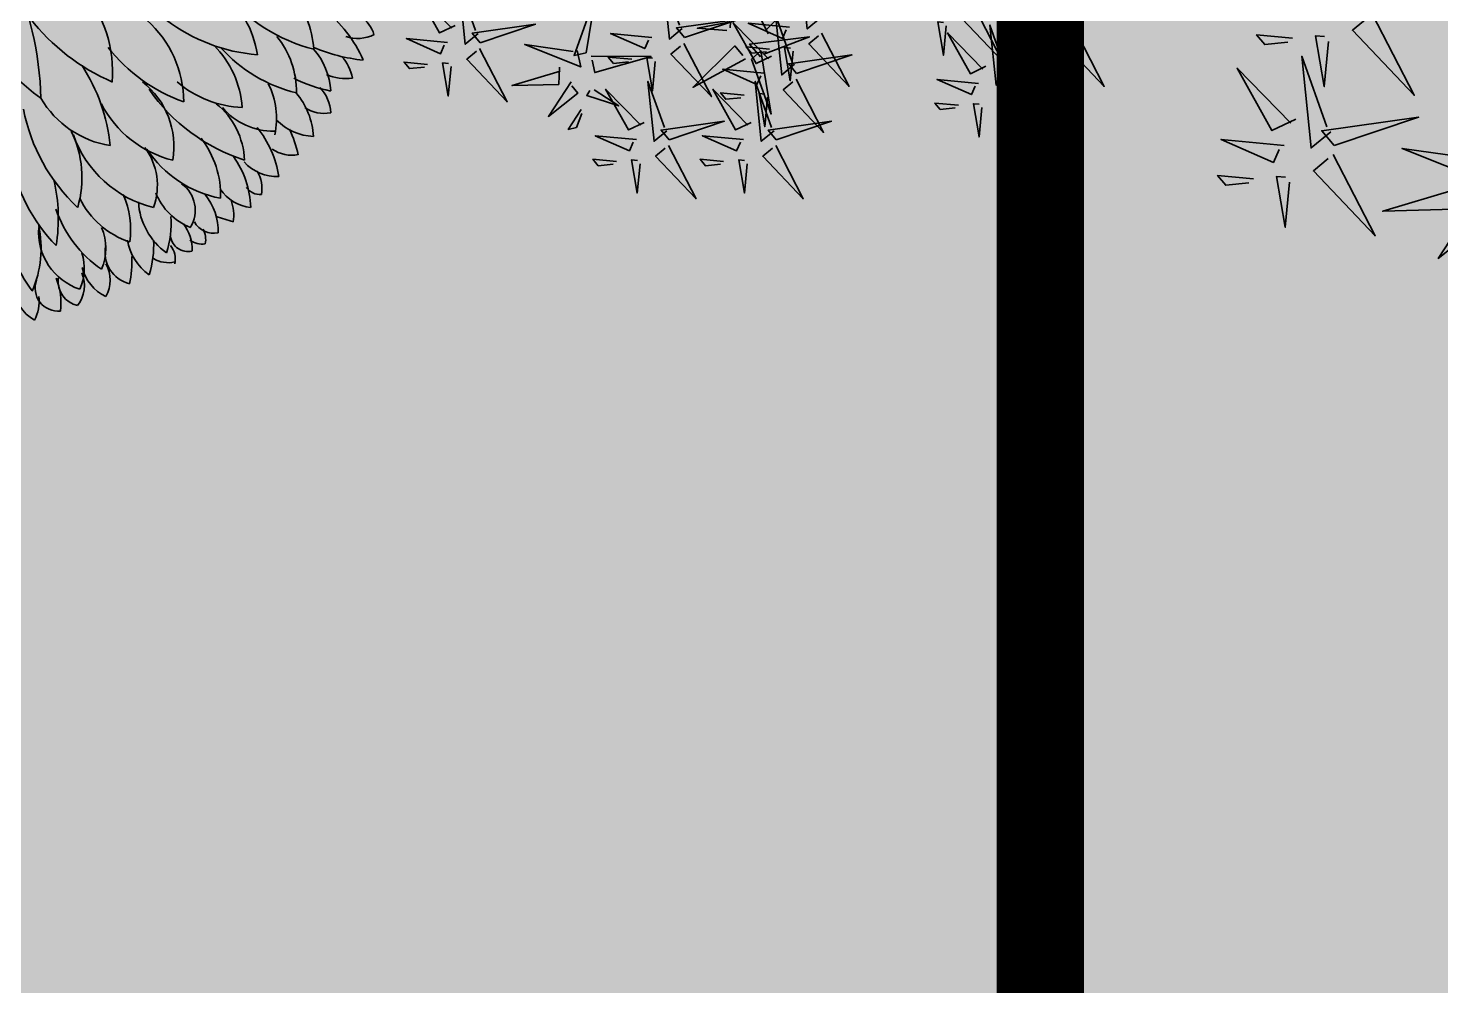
# Model space of a CAD drawing. Header units: millimetres. Extents: x 0 to 59560, y 0 to 21447.
# Drawn here: x 34939 to 35586, y 11304 to 11742 of the extents above; entities that cross this region are included whole.
import ezdxf

# ---------------------------------------------------------------- set-up
doc = ezdxf.new("R2010")
doc.units = ezdxf.units.MM
doc.header["$LTSCALE"] = 150
doc.linetypes.add('DASHED', pattern=[0.75, 0.5, -0.25])
doc.layers.add('ad-Landscape', color=7, linetype='Continuous', lineweight=35, true_color=0x007f00)
doc.layers.add('ad-Landscape 2', color=7, linetype='Continuous', lineweight=35, true_color=0x264c00)
doc.layers.add('ad-Primary Roof', color=5, linetype='Continuous', true_color=0x0000ff)

# ---------------------------------------------------------------- blocks, each defined once
blk = doc.blocks.new('$ZCDB_AUDIT_GENERATED_84B5')
at = {"layer": 'ad-Landscape 2'}
for points in [[(1157.1, 823.2), (1299, 896.7), (1185.5, 788.7), (1164.2, 814.6)], [(1117, 819.1), (1145.4, 784.6), (985.2, 768.4), (1108.4, 812)], [(1291.5, 647.4), (1242.1, 795), (1265.7, 626.1), (1291.5, 647.4)], [(1205.3, 747.1), (1283.9, 739.5), (1195.2, 724.3), (1196.7, 740)], [(1140.9, 737.5), (1130.4, 627.4), (1170.9, 718.7), (1148, 728.8)], [(1307.2, 645.9), (1449.1, 719.5), (1335.7, 611.4), (1314.3, 637.3)], [(1199.3, 684.2), (1193.3, 621.3), (1210.5, 635.5), (1206.4, 675.6)], [(1267.2, 641.9), (1295.6, 607.4), (1135.4, 591.1), (1258.6, 634.8)], [(1088.8, 550.5), (1230.7, 624), (1117.2, 516), (1095.9, 541.8)], [(1245.4, 580.5), (1265.3, 538.9), (1156.3, 478), (1252.6, 571.9)], [(1355.5, 569.8), (1434.1, 562.2), (1345.4, 547), (1346.9, 562.7)], [(1291.1, 560.2), (1280.6, 450.1), (1321.1, 541.4), (1298.2, 551.6)], [(1349.5, 506.9), (1343.5, 444), (1360.7, 458.2), (1356.6, 498.3)], [(1137.1, 474.4), (1215.7, 466.8), (1126.9, 451.6), (1128.4, 467.3)], [(1264.2, 74.7), (1214.8, 222.3), (1238.4, 53.4), (1264.2, 74.7)], [(1157.1, 141.4), (1299, 214.9), (1185.5, 106.9), (1164.2, 132.8)], [(1441.7, 20.2), (1392.3, 167.8), (1415.9, -1.1), (1441.7, 20.2)], [(1117, 137.3), (1145.4, 102.8), (985.2, 86.6), (1108.4, 130.2)], [(1279.9, 73.2), (1421.8, 146.8), (1308.4, 38.7), (1287, 64.6)], [(1220.1, -21.7), (1186.2, -50.9), (1166.7, 109), (1212.8, -13.3)], [(1158.3, -1.3), (1117.1, -21.9), (1054.1, 85.8), (1149.8, -8.5)], [(1457.4, 18.7), (1599.3, 92.2), (1485.9, -15.8), (1464.5, 10)], [(1239.9, 69.2), (1268.3, 34.7), (1108.1, 18.4), (1231.3, 62.1)], [(1140.9, 55.7), (1130.4, -54.4), (1170.9, 36.9), (1148, 47)], [(1205.3, 65.3), (1283.9, 57.7), (1195.2, 42.5), (1196.7, 58.2)], [(1218.1, 7.8), (1238, -33.8), (1129, -94.7), (1225.2, -0.8)], [(1199.3, 2.4), (1193.3, -60.5), (1210.5, -46.3), (1206.4, -6.2)], [(1226.2, -46), (1372.8, 6.4), (1204.4, -20.6), (1226.2, -46)], [(1417.4, 14.6), (1445.8, -19.9), (1285.6, -36.1), (1408.7, 7.5)], [(1263.8, -12.5), (1253.3, -122.6), (1293.7, -31.3), (1270.9, -21.1)], [(1328.2, -2.9), (1406.8, -10.5), (1318.1, -25.7), (1319.6, -10)], [(1395.6, -46.8), (1415.5, -88.4), (1306.5, -149.2), (1402.7, -55.4)], [(1225, -61.7), (1301.4, -202.1), (1191.1, -90.8), (1216.5, -69)], [(1322.2, -65.8), (1316.2, -128.7), (1333.4, -114.5), (1329.3, -74.4)], [(1441.3, -67.1), (1430.8, -177.1), (1471.2, -85.8), (1448.4, -75.7)], [(1505.7, -57.4), (1584.3, -65), (1495.6, -80.2), (1497.1, -64.5)], [(1168.6, -225.3), (1119.3, -77.6), (1142.8, -246.6), (1168.6, -225.3)], [(1149.9, -111.5), (1143.9, -190.3), (1126.9, -101.9), (1142.6, -103)], [(1441.7, -266.2), (1392.3, -118.6), (1415.9, -287.5), (1441.7, -266.2)], [(1499.7, -120.3), (1493.7, -183.2), (1510.9, -169), (1506.8, -128.9)], [(1184.4, -226.8), (1326.3, -153.2), (1212.8, -261.3), (1191.5, -235.4)], [(1457.4, -267.7), (1599.3, -194.1), (1485.9, -302.2), (1464.5, -276.3)], [(1144.3, -230.8), (1172.7, -265.3), (1012.5, -281.6), (1135.7, -237.9)], [(1417.4, -271.7), (1445.8, -306.2), (1285.6, -322.5), (1408.7, -278.8)], [(1168.2, -312.5), (1157.7, -422.6), (1198.2, -331.3), (1175.3, -321.1)], [(1218.2, -474.1), (1218.9, -314.2), (1262, -464.9), (1229.2, -471.8)], [(1232.6, -302.9), (1311.2, -310.5), (1222.5, -325.7), (1224, -310)], [(1395.6, -333.1), (1415.5, -374.7), (1306.5, -435.6), (1402.7, -341.7)], [(1505.7, -343.8), (1584.3, -351.4), (1495.6, -366.6), (1497.1, -350.9)], [(1226.6, -365.8), (1220.6, -428.7), (1237.8, -414.5), (1233.7, -374.4)], [(1441.3, -353.4), (1430.8, -463.5), (1471.2, -372.2), (1448.4, -362)], [(1308, -466.6), (1351.2, -400.5), (1323.6, -486.2), (1310.3, -477.5)], [(1499.7, -406.7), (1493.7, -469.6), (1510.9, -455.4), (1506.8, -415.3)], [(1209.6, -487.3), (1055.9, -462.6), (1216.5, -520.1), (1209.6, -487.3)], [(1203.3, -511.5), (1247, -502.3), (1187.1, -651.7), (1205.5, -522.4)], [(1286.7, -528.1), (1379.3, -588.5), (1317.2, -510.3), (1297.6, -525.8)], [(1361, -501.1), (1413.9, -535.6), (1409.3, -513.8), (1371.9, -498.8)], [(1247.5, -559.2), (1293.6, -560.9), (1297, -685.7), (1258.5, -556.9)], [(952.3, -704), (1094.2, -630.5), (980.7, -738.5), (959.4, -712.7)], [(1182.3, -770.7), (1132.9, -623.1), (1156.5, -792), (1182.3, -770.7)], [(1198, -772.2), (1339.9, -698.7), (1226.5, -806.7), (1205.1, -780.8)], [(1000.5, -780.1), (1079.1, -787.7), (990.4, -802.9), (991.9, -787.2)], [(1158, -776.3), (1186.4, -810.8), (1026.2, -827), (1149.3, -783.4)], [(1136.2, -837.6), (1156, -879.2), (1047.1, -940.1), (1143.3, -846.3)], [(994.5, -843), (988.5, -905.9), (1005.7, -891.7), (1001.6, -851.6)], [(1181.9, -857.9), (1171.4, -968), (1211.8, -876.7), (1189, -866.6)], [(1246.3, -848.3), (1324.9, -855.9), (1236.2, -871.1), (1237.7, -855.4)], [(1240.3, -911.2), (1234.3, -974.1), (1251.5, -959.9), (1247.4, -919.8)]]:
    blk.add_lwpolyline(points, dxfattribs=at)
blk = doc.blocks.new('$ZCDB_AUDIT_GENERATED_8766')
at = {"layer": 'ad-Landscape 2'}
for centre, radius, start, end in [((1.821, 3.599), 0.302, 107.3992, 143.6788), ((1.452, 3.751), 0.311, 341.2129, 26.1809), ((2.444, 2.7), 1.205, 114.4744, 140.3824), ((0.466, 3.951), 1.488, 337.2926, 354.0275), ((2.158, 3.355), 0.356, 99.6308, 133.1371), ((1.692, 3.651), 0.41, 336.3892, 7.6723), ((2.239, 2.943), 0.581, 93.3251, 131.6636), ((0.915, 3.796), 1.32, 333.7814, 348.0611), ((2.403, 3.194), 0.329, 92.3146, 133.7549), ((2.106, 3.468), 0.289, 325.3594, 10.9222), ((0.488, 3.723), 1.408, 309.2482, 345.9132), ((1.896, 2.617), 0.764, 93.1884, 132.6145), ((2.622, 2.757), 0.621, 93.0667, 130.2241), ((2.128, 3.396), 0.461, 314.4168, 357.6352), ((2.208, 2.504), 0.73, 88.9494, 129.1849), ((1.014, 3.524), 1.242, 311.6019, 346.473), ((3.046, 2.005), 1.281, 103.7152, 113.8565), ((2.458, 3.195), 0.289, 325.3594, 10.9222), ((2.436, 2.424), 0.643, 77.6145, 116.9239), ((1.999, 3.032), 0.544, 309.3196, 1.7514), ((3.055, 2.232), 0.863, 98.6128, 128.9762), ((2.554, 3.07), 0.372, 312.039, 2.3981), ((2.026, 2.069), 0.846, 98.5709, 141.5072), ((0.442, 3.021), 1.463, 322.928, 355.4603), ((3.025, 2.67), 0.274, 78.7338, 122.0246), ((2.929, 2.933), 0.15, 306.1904, 2.5297), ((2.402, 1.959), 0.821, 94.0733, 134.8771), ((1.447, 2.814), 0.898, 319.4924, 357.6991), ((1.329, 3.259), 1.53, 304.2544, 342.4095), ((2.813, 2.152), 0.645, 92.2183, 140.8436), ((3.205, 2.09), 0.759, 91.415, 126.1567), ((2.833, 2.887), 0.356, 304.2819, 353.793), ((3.255, 2.307), 0.399, 82.2727, 109.059), ((4.711, 2.181), 1.496, 159.5864, 165.4463), ((3.088, 1.801), 0.795, 88.4481, 127.5281), ((2.167, 2.776), 0.96, 303.4494, 349.1419), ((3.387, 2.087), 0.488, 88.4011, 129.1706), ((3.218, 2.537), 0.186, 299.0055, 11.7638), ((3.21, 2.109), 0.273, 57.8448, 144.6011), ((3.454, 2.302), 0.168, 76.8191, 120.1098), ((3.325, 2.438), 0.17, 323.7235, 9.2863), ((2.301, 1.358), 0.927, 90.1716, 138.2607), ((0.957, 2.767), 1.425, 308.2279, 340.2669), ((2.867, 2.536), 0.525, 291.9719, 338.1743), ((3.547, 1.977), 0.379, 89.0458, 126.1809), ((3.41, 2.32), 0.148, 278.297, 13.9033), ((2.675, 1.508), 0.695, 80.6567, 141.7175), ((1.894, 2.412), 0.921, 297.1177, 346.3316), ((3.324, 1.386), 0.793, 71.9877, 94.4337), ((3.623, 2.031), 0.183, 77.9287, 128.8575), ((3.413, 2.155), 0.239, 327.6824, 13.2452), ((2.259, 2.257), 0.955, 289.2599, 346.2572), ((3.002, 1.519), 0.544, 70.202, 126.221), ((3.104, 2.475), 0.573, 273.6266, 324.2365), ((3.508, 1.218), 0.814, 72.4778, 93.2362), ((3.394, 2.243), 0.437, 278.927, 325.2152), ((3.37, 1.133), 0.705, 81.247, 114.3965), ((2.789, 2.062), 0.727, 296.203, 341.3292), ((3.566, 1.894), 0.271, 257.551, 346.3454), ((3.646, 0.97), 0.879, 77.9266, 92.9974), ((2.053, 0.575), 1.111, 86.0484, 128.3502), ((0.504, 2.388), 1.772, 307.9554, 336.5901), ((2.813, 0.17), 1.503, 95.6253, 123.1332), ((1.841, 1.801), 0.836, 300.6803, 350.6952), ((3.799, 1.387), 0.279, 60.3623, 119.6377), ((2.872, 2.169), 1.015, 288.9376, 325.3584), ((3.531, 1.186), 0.443, 66.5632, 113.4368), ((3.602, 1.788), 0.37, 283.9638, 334.6363), ((2.935, 0.536), 0.892, 73.6401, 116.0812), ((3.699, 1.02), 0.428, 65.5975, 107.5893), ((3.843, 1.163), 0.285, 53.2838, 111.6454), ((2.07, 2.438), 1.53, 280.88, 316.8447), ((3.393, 1.57), 0.508, 265.6371, 341.6343), ((3.806, 1.439), 0.213, 263.9314, 347.1466), ((2.521, 2.218), 1.411, 279.6586, 314.4053), ((3.278, -0.198), 1.427, 80.7451, 103.0431), ((3.99, 0.707), 0.544, 82.7166, 112.3542), ((3.867, 1.227), 0.193, 249.404, 5.8133), ((2.355, -1.807), 2.891, 91.7421, 114.3259), ((0.182, 2.617), 2.589, 296.3796, 323.6291), ((3.529, 0.17), 0.914, 66.6856, 101.9827), ((3.242, 1.855), 1.065, 272.7479, 307.4895), ((3.806, 1.227), 0.386, 278.1128, 328.8491), ((3.983, 0.753), 0.314, 60.8349, 98.4067)]:
    blk.add_arc(centre, radius, start, end, dxfattribs=at)
blk = doc.blocks.new('zw$BA31')
at = {"layer": 'ad-Primary Roof', "linetype": 'DASHED', "ltscale": 2, "const_width": 40}
blk.add_lwpolyline([(-15525, -5560), (-15525, -8330)], dxfattribs=at)

msp = doc.modelspace()

# ---------------------------------------------------------------- hatches: boundary and pattern name
at = {"transparency": 33554559}
h = msp.add_hatch(color=256, dxfattribs=at)
h.dxf.hatch_style = 1
h.set_gradient(color1=(153, 204, 0), color2=(63, 127, 0), tint=1, name='INVSPHERICAL')
h.paths.add_polyline_path([(36002.6, 8582.27), (32752.6, 8582.27), (32752.6, 12552.27), (36002.6, 12552.27)])
h = msp.add_hatch(dxfattribs=at)
h.set_pattern_fill('GRASS', color=74)
h.set_pattern_definition([(90, (-1077932.94, 678727.299), (-17.96051224, 17.96051224), [4.7625, -31.1585245]), (45, (-1077932.94, 678727.3), (-17.96051224, 17.96051224), [4.7625, -20.6375]), (135, (-1077932.94, 678727.3), (-17.96051224, -17.96051224), [4.7625, -20.6375])])
h.paths.add_polyline_path([(36002.6, 8582.27), (32752.6, 8582.27), (32752.6, 12552.27), (36002.6, 12552.27)])

# ---------------------------------------------------------------- block references
msp.add_blockref('zw$BA31', (50927.6, 17512.27))
at = {"xscale": 54.36482949885743, "yscale": 54.36482949885743, "zscale": 54.36482949885743, "rotation": 270.0000000000002}
msp.add_blockref('$ZCDB_AUDIT_GENERATED_8766', (34886.22, 11833.11), dxfattribs=at)
at = {"layer": 'ad-Landscape', "linetype": 'Continuous', "rotation": 270.0000000000002}
for p, xscale, yscale, zscale in [((35739.05, 11998.04), 0.2620739326953543, 0.2620739326953543, 0.2620739326953543), ((35278.25, 11937.9), 0.1713600815364864, 0.1713600815364864, 0.1713600815364864)]:
    msp.add_blockref('$ZCDB_AUDIT_GENERATED_84B5', p, dxfattribs=dict(at, xscale=xscale, yscale=yscale, zscale=zscale))

doc.saveas('drawing.dxf')
